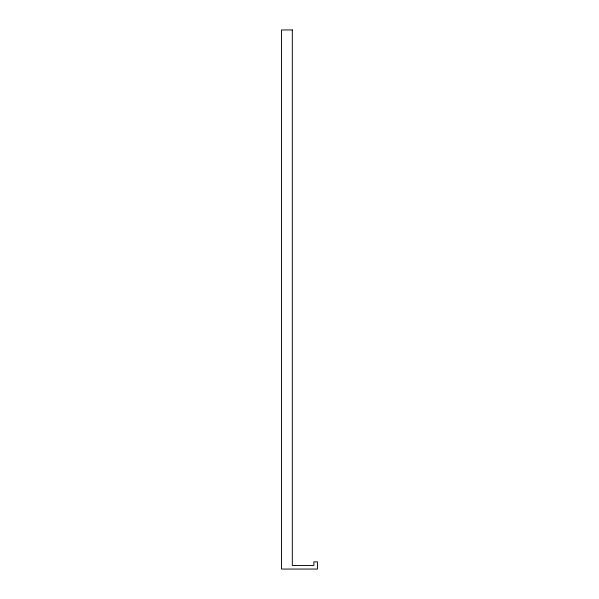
<?xml version="1.0" encoding="UTF-8"?>
<svg xmlns="http://www.w3.org/2000/svg" width="599" height="599" viewBox="0 0 599 599"><rect width="100%" height="100%" fill="white"/><g stroke="black" fill="none" stroke-linecap="round" stroke-linejoin="round"><path stroke-width="0.9" d="M292.312 29.95L281.53 29.95L281.53 569.05L317.47 569.05L317.47 561.862L313.876 561.862L313.876 565.456L292.312 565.456L292.312 29.95"/></g></svg>
